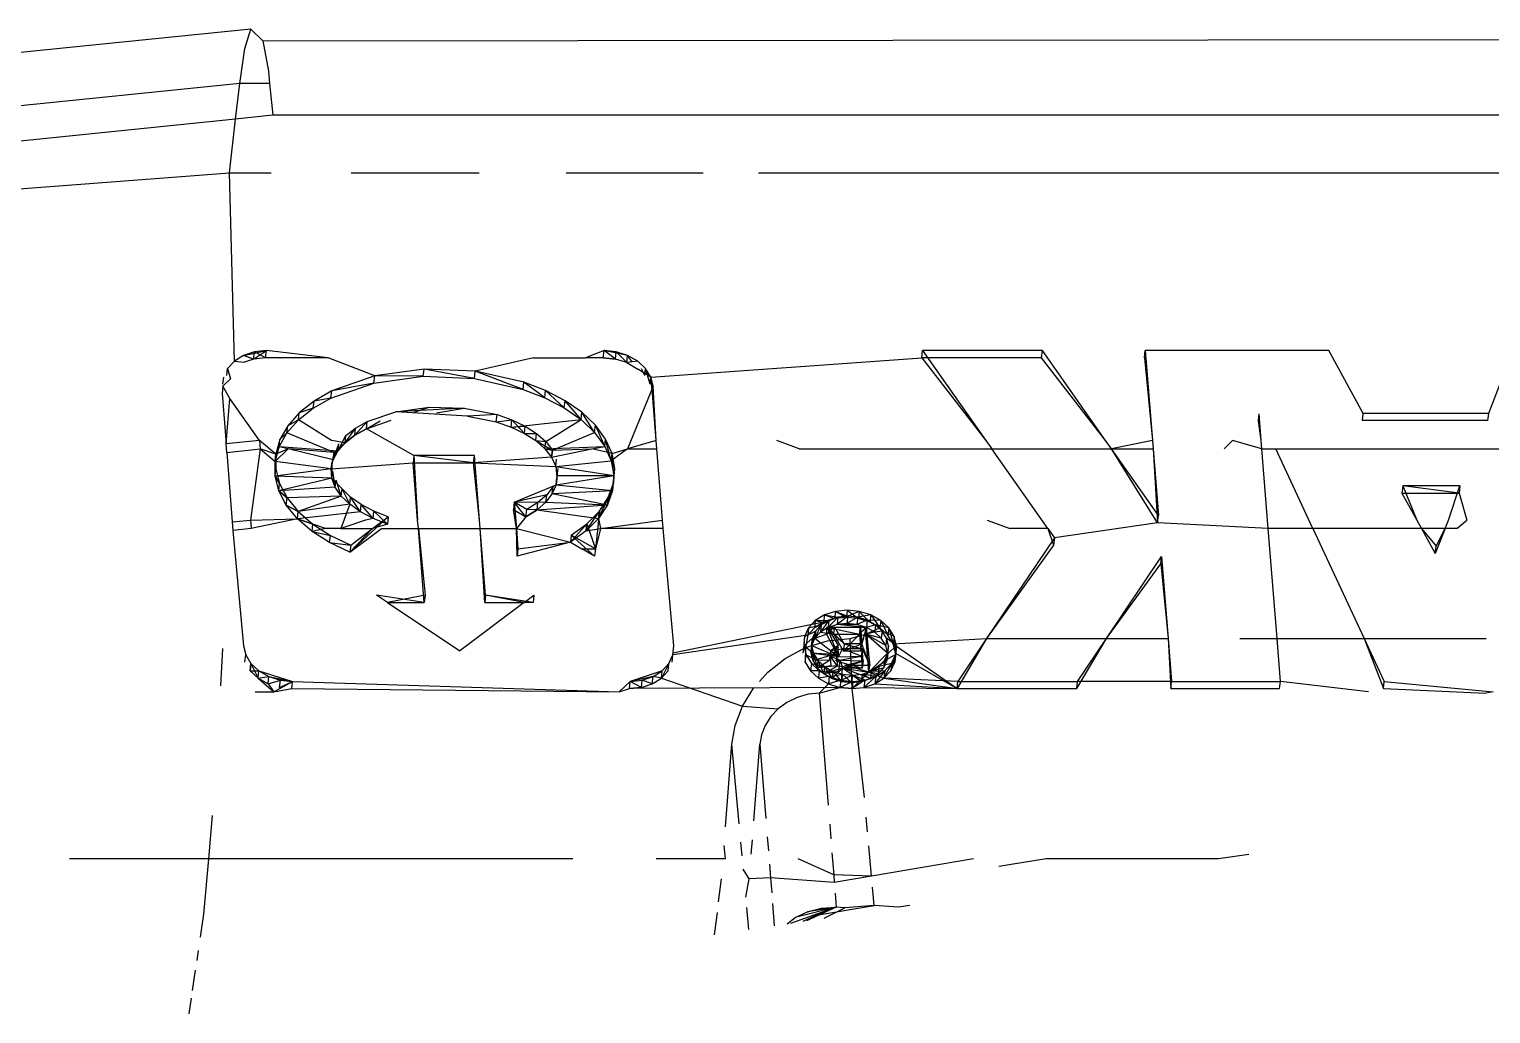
# Model space of a CAD drawing. Extents: x -4.2 to 4.2, y -5.7 to 5.7.
# Drawn here: x 2.16388 to 2.169, y -0.08227 to -0.07883 of the extents above; entities that cross this region are included whole.
import ezdxf

# ---------------------------------------------------------------- set-up
doc = ezdxf.new("R2010")
doc.units = 0
doc.layers.get('0').update_dxf_attribs({"linetype": 'CONTINUOUS'})

msp = doc.modelspace()

# ---------------------------------------------------------------- linework, layer by layer
for p, q in [((2.1646595, -0.0788278), (2.1632112, -0.0789732)), ((2.1646389, -0.0788955), (2.1646595, -0.0788278)), ((2.1646595, -0.0788278), (2.164702, -0.0788687)), ((2.164702, -0.0788687), (2.1973136, -0.0788278)), ((2.164702, -0.0788687), (2.1647212, -0.0789745)), ((2.1646208, -0.0790172), (2.1646389, -0.0788955)), ((2.1647212, -0.0789745), (2.1647255, -0.0790172)), ((2.1646208, -0.0790172), (2.1631279, -0.0791694)), ((2.1646066, -0.0791422), (2.1646208, -0.0790172)), ((2.1647255, -0.0790172), (2.1646208, -0.0790172)), ((2.1647255, -0.0790172), (2.164737, -0.0791289)), ((2.1646066, -0.0791422), (2.1634681, -0.0792583)), ((2.1645854, -0.0793298), (2.1646066, -0.0791422)), ((2.164737, -0.0791289), (2.1646066, -0.0791422)), ((2.1973923, -0.0791289), (2.164737, -0.0791289)), ((2.1634594, -0.0794154), (2.1645854, -0.0793298)), ((2.1645854, -0.0793298), (2.1647309, -0.0793298)), ((2.1646024, -0.0799889), (2.1645854, -0.0793298)), ((2.1650107, -0.0793298), (2.165459, -0.0793298)), ((2.1657634, -0.0793298), (2.166243, -0.0793298)), ((2.166437, -0.0793298), (2.1913633, -0.0793298)), ((2.1646024, -0.0799889), (2.1645786, -0.0800147)), ((2.1646344, -0.0799691), (2.1646024, -0.0799889)), ((2.1646024, -0.0799889), (2.1646372, -0.0799926)), ((2.1646344, -0.0799691), (2.1647141, -0.0799524)), ((2.1646725, -0.0799567), (2.1646344, -0.0799691)), ((2.1646696, -0.079982), (2.1646344, -0.0799691)), ((2.1646696, -0.079982), (2.1646372, -0.0799926)), ((2.1646696, -0.079982), (2.1647141, -0.0799524)), ((2.1646696, -0.079982), (2.1646725, -0.0799567)), ((2.1647113, -0.0799777), (2.1646696, -0.079982)), ((2.1647141, -0.0799524), (2.1646725, -0.0799567)), ((2.1647113, -0.0799777), (2.1646725, -0.0799567)), ((2.1647113, -0.0799777), (2.1647141, -0.0799524)), ((2.1649306, -0.0799777), (2.1647113, -0.0799777)), ((2.1649306, -0.0799777), (2.1647141, -0.0799524)), ((2.1650935, -0.0800406), (2.1649306, -0.0799777)), ((2.1656491, -0.0799777), (2.1654455, -0.0800245)), ((2.1656491, -0.0799777), (2.1658316, -0.0799777)), ((2.1658961, -0.0799524), (2.1658316, -0.0799777)), ((2.1658933, -0.0799777), (2.1658316, -0.0799777)), ((2.1658933, -0.0799777), (2.1658961, -0.0799524)), ((2.1658933, -0.0799777), (2.1659356, -0.079982)), ((2.1659356, -0.079982), (2.1658933, -0.0799777)), ((2.1659356, -0.079982), (2.1658961, -0.0799524)), ((2.1659785, -0.0799691), (2.1658961, -0.0799524)), ((2.1659384, -0.0799567), (2.1658961, -0.0799524)), ((2.1659356, -0.079982), (2.1658961, -0.0799524)), ((2.1659356, -0.079982), (2.1659384, -0.0799567)), ((2.1659757, -0.0799944), (2.1659356, -0.079982)), ((2.1659785, -0.0799691), (2.1659384, -0.0799567)), ((2.1659757, -0.0799944), (2.1659384, -0.0799567)), ((2.1659757, -0.0799944), (2.1659785, -0.0799691)), ((2.1660137, -0.0799889), (2.1659757, -0.0799944)), ((2.1659757, -0.0799944), (2.1660146, -0.0800177)), ((2.1660137, -0.0799889), (2.1659785, -0.0799691)), ((2.1659951, -0.0799923), (2.1659785, -0.0799691)), ((2.1660415, -0.0800147), (2.1660137, -0.0799889)), ((2.1660601, -0.0800448), (2.1670081, -0.0799777)), ((2.1670081, -0.0799777), (2.167011, -0.0799524)), ((2.1674273, -0.0799777), (2.1670081, -0.0799777)), ((2.1670081, -0.0799777), (2.1672322, -0.0802669)), ((2.1674301, -0.0799524), (2.167011, -0.0799524)), ((2.167011, -0.0799524), (2.1672322, -0.0802669)), ((2.1674273, -0.0799777), (2.1674301, -0.0799524)), ((2.1676513, -0.0802669), (2.1674273, -0.0799777)), ((2.1676513, -0.0802669), (2.1674301, -0.0799524)), ((2.1677873, -0.0799777), (2.1677902, -0.0799524)), ((2.1677873, -0.0799777), (2.1678151, -0.0802669)), ((2.168432, -0.0799524), (2.1677902, -0.0799524)), ((2.1677902, -0.0799524), (2.1678151, -0.0802669)), ((2.1685526, -0.0801719), (2.168432, -0.0799524)), ((2.1690765, -0.0799524), (2.1689909, -0.0801719)), ((2.164562, -0.0800701), (2.1645648, -0.0800448)), ((2.1645758, -0.08004), (2.1645786, -0.0800147)), ((2.1645786, -0.0800147), (2.1645883, -0.0800511)), ((2.1650935, -0.0800406), (2.1649433, -0.0800931)), ((2.1650906, -0.0800659), (2.1650935, -0.0800406)), ((2.1650906, -0.0800659), (2.1652633, -0.0800423)), ((2.1652661, -0.080017), (2.1650935, -0.0800406)), ((2.1652633, -0.0800423), (2.1650935, -0.0800406)), ((2.1652633, -0.0800423), (2.1652661, -0.080017)), ((2.1652633, -0.0800423), (2.1654427, -0.0800499)), ((2.1654455, -0.0800245), (2.1652661, -0.080017)), ((2.1654427, -0.0800499), (2.1652661, -0.080017)), ((2.1654427, -0.0800499), (2.1654455, -0.0800245)), ((2.1656153, -0.0800625), (2.1654455, -0.0800245)), ((2.1656124, -0.0800879), (2.1654455, -0.0800245)), ((2.1660601, -0.0800448), (2.1660146, -0.0800177)), ((2.1660386, -0.08004), (2.166027, -0.0800163)), ((2.1660386, -0.08004), (2.1660415, -0.0800147)), ((2.1660601, -0.0800448), (2.1660415, -0.0800147)), ((2.1660572, -0.0800701), (2.1660415, -0.0800147)), ((2.1660572, -0.0800701), (2.1660601, -0.0800448)), ((2.1660681, -0.080077), (2.1660601, -0.0800448)), ((2.1660653, -0.0801023), (2.1660601, -0.0800448)), ((2.1645619, -0.080077), (2.164559, -0.0801023)), ((2.1645883, -0.0800511), (2.1645619, -0.080077)), ((2.1645869, -0.0801199), (2.1645619, -0.080077)), ((2.1649433, -0.0800931), (2.164881, -0.0801288)), ((2.1649404, -0.0801184), (2.1650906, -0.0800659)), ((2.1649404, -0.0801184), (2.1649433, -0.0800931)), ((2.1650906, -0.0800659), (2.1649433, -0.0800931)), ((2.1654427, -0.0800499), (2.1656124, -0.0800879)), ((2.1656124, -0.0800879), (2.1656153, -0.0800625)), ((2.1656124, -0.0800879), (2.1656887, -0.0801173)), ((2.1656916, -0.080092), (2.1656153, -0.0800625)), ((2.1656887, -0.0801173), (2.1656153, -0.0800625)), ((2.1656887, -0.0801173), (2.1656916, -0.080092)), ((2.1657598, -0.0801275), (2.1656916, -0.080092)), ((2.1657569, -0.0801528), (2.1656916, -0.080092)), ((2.1660681, -0.080077), (2.1659778, -0.0802966)), ((2.1660653, -0.0801023), (2.1660681, -0.080077)), ((2.1660783, -0.0802669), (2.1660681, -0.080077)), ((2.164559, -0.0801023), (2.164573, -0.0802788)), ((2.164573, -0.0802788), (2.1645869, -0.0801199)), ((2.1646898, -0.0802669), (2.1645869, -0.0801199)), ((2.164881, -0.0801288), (2.1648293, -0.0801698)), ((2.1648781, -0.0801542), (2.1649404, -0.0801184)), ((2.1648781, -0.0801542), (2.164881, -0.0801288)), ((2.1649404, -0.0801184), (2.164881, -0.0801288)), ((2.1651674, -0.080166), (2.165284, -0.0801499)), ((2.165232, -0.0801679), (2.165284, -0.0801499)), ((2.165284, -0.0801499), (2.165406, -0.0801534)), ((2.1656887, -0.0801173), (2.1657569, -0.0801528)), ((2.1657569, -0.0801528), (2.1657598, -0.0801275)), ((2.1658184, -0.0801683), (2.1657598, -0.0801275)), ((2.1658155, -0.0801936), (2.1657598, -0.0801275)), ((2.1660783, -0.0802669), (2.1660653, -0.0801023)), ((2.1647864, -0.0802405), (2.1648264, -0.0801951)), ((2.1648293, -0.0801698), (2.1647893, -0.0802151)), ((2.1648264, -0.0801951), (2.1647893, -0.0802151)), ((2.1648264, -0.0801951), (2.1648781, -0.0801542)), ((2.1648264, -0.0801951), (2.1648293, -0.0801698)), ((2.164942, -0.0802669), (2.1648264, -0.0801951)), ((2.1648781, -0.0801542), (2.1648293, -0.0801698)), ((2.1650233, -0.0802487), (2.1650671, -0.0802004)), ((2.1650261, -0.0802234), (2.1650671, -0.0802004)), ((2.1650642, -0.0802257), (2.1651511, -0.080196)), ((2.1650642, -0.0802257), (2.1651121, -0.080198)), ((2.1650642, -0.0802257), (2.1650671, -0.0802004)), ((2.1650671, -0.0802004), (2.1651674, -0.080166)), ((2.165406, -0.0801534), (2.1651674, -0.080166)), ((2.1654186, -0.0801818), (2.1651674, -0.080166)), ((2.1653098, -0.0801702), (2.165406, -0.0801534)), ((2.165406, -0.0801534), (2.1655216, -0.0801764)), ((2.1655216, -0.0801764), (2.1654186, -0.0801818)), ((2.1654186, -0.0801818), (2.1655187, -0.0802017)), ((2.1655187, -0.0802017), (2.1655216, -0.0801764)), ((2.1655187, -0.0802017), (2.1655736, -0.0801945)), ((2.1655187, -0.0802017), (2.1655736, -0.0801945)), ((2.1655187, -0.0802017), (2.1655707, -0.0802199)), ((2.1655216, -0.0801764), (2.1655736, -0.0801945)), ((2.1655707, -0.0802199), (2.1658155, -0.0801936)), ((2.1655707, -0.0802199), (2.1655736, -0.0801945)), ((2.1655736, -0.0801945), (2.16562, -0.0802166)), ((2.1655736, -0.0801945), (2.1656171, -0.0802419)), ((2.1656917, -0.0802702), (2.1658155, -0.0801936)), ((2.1657569, -0.0801528), (2.1658155, -0.0801936)), ((2.1658155, -0.0801936), (2.1658184, -0.0801683)), ((2.1658155, -0.0801936), (2.1658631, -0.0802388)), ((2.165866, -0.0802135), (2.1658184, -0.0801683)), ((2.1658631, -0.0802388), (2.1658184, -0.0801683)), ((2.1681859, -0.0801984), (2.1681888, -0.0801731)), ((2.1681962, -0.0802669), (2.1681859, -0.0801984)), ((2.1681962, -0.0802669), (2.1681888, -0.0801731)), ((2.1685498, -0.0801972), (2.1685526, -0.0801719)), ((2.1689881, -0.0801972), (2.1685498, -0.0801972)), ((2.1689909, -0.0801719), (2.1685526, -0.0801719)), ((2.1689909, -0.0801719), (2.1689881, -0.0801972)), ((2.1647591, -0.080289), (2.1647864, -0.0802405)), ((2.1647893, -0.0802151), (2.1647619, -0.0802637)), ((2.1647864, -0.0802405), (2.1647619, -0.0802637)), ((2.1647864, -0.0802405), (2.1647893, -0.0802151)), ((2.1649512, -0.0803092), (2.1647864, -0.0802405)), ((2.1649646, -0.0803038), (2.1649927, -0.0802497)), ((2.1649898, -0.080275), (2.1650261, -0.0802234)), ((2.1650233, -0.0802487), (2.1649898, -0.080275)), ((2.1649898, -0.080275), (2.1650233, -0.0802487)), ((2.1649898, -0.080275), (2.1649927, -0.0802497)), ((2.1649898, -0.080275), (2.1649927, -0.0802497)), ((2.1649927, -0.0802497), (2.1650261, -0.0802234)), ((2.1650233, -0.0802487), (2.1650261, -0.0802234)), ((2.1650642, -0.0802257), (2.1650233, -0.0802487)), ((2.1650233, -0.0802487), (2.1650642, -0.0802257)), ((2.1652307, -0.0803197), (2.1650642, -0.0802257)), ((2.1655707, -0.0802199), (2.16562, -0.0802166)), ((2.1655707, -0.0802199), (2.1656171, -0.0802419)), ((2.1656171, -0.0802419), (2.16562, -0.0802166)), ((2.1656171, -0.0802419), (2.1656568, -0.0802673)), ((2.1656171, -0.0802419), (2.1656568, -0.0802673)), ((2.1656171, -0.0802419), (2.1656596, -0.080242)), ((2.16562, -0.0802166), (2.1656596, -0.080242)), ((2.1656568, -0.0802673), (2.1656596, -0.080242)), ((2.1656596, -0.080242), (2.1656917, -0.0802702)), ((2.1657153, -0.0803004), (2.1658631, -0.0802388)), ((2.1658631, -0.0802388), (2.165866, -0.0802135)), ((2.1658631, -0.0802388), (2.1658986, -0.0802873)), ((2.1659014, -0.080262), (2.165866, -0.0802135)), ((2.1658986, -0.0802873), (2.165866, -0.0802135)), ((2.1646898, -0.0802669), (2.164573, -0.0802788)), ((2.1645753, -0.0803085), (2.164573, -0.0802788)), ((2.1645753, -0.0803085), (2.1646921, -0.0802966)), ((2.1646921, -0.0802966), (2.1646583, -0.0805453)), ((2.1646898, -0.0802669), (2.1646921, -0.0802966)), ((2.1647478, -0.0803145), (2.1646898, -0.0802669)), ((2.1646921, -0.0802966), (2.164745, -0.0803398)), ((2.1647478, -0.0803145), (2.1646921, -0.0802966)), ((2.164745, -0.0803398), (2.1647591, -0.080289)), ((2.1647904, -0.0802966), (2.164745, -0.0803398)), ((2.1647619, -0.0802637), (2.1647478, -0.0803145)), ((2.1647591, -0.080289), (2.1647478, -0.0803145)), ((2.1647904, -0.0802966), (2.1647478, -0.0803145)), ((2.1647591, -0.080289), (2.1647619, -0.0802637)), ((2.1647904, -0.0802966), (2.1647591, -0.080289)), ((2.1649646, -0.0803038), (2.1647591, -0.080289)), ((2.1649483, -0.0803345), (2.1647904, -0.0802966)), ((2.1649512, -0.0803092), (2.1647904, -0.0802966)), ((2.1649898, -0.080275), (2.164942, -0.0802669)), ((2.1649483, -0.0803345), (2.1649675, -0.0802785)), ((2.1649483, -0.0803345), (2.1649646, -0.0803038)), ((2.1649512, -0.0803092), (2.1649898, -0.080275)), ((2.1649646, -0.0803038), (2.1649898, -0.080275)), ((2.1649646, -0.0803038), (2.1649675, -0.0802785)), ((2.1656568, -0.0802673), (2.1657153, -0.0803004)), ((2.1656568, -0.0802673), (2.1656917, -0.0802702)), ((2.1656568, -0.0802673), (2.1656888, -0.0802955)), ((2.1656568, -0.0802673), (2.1656917, -0.0802702)), ((2.1656888, -0.0802955), (2.1656917, -0.0802702)), ((2.1656888, -0.0802955), (2.1658986, -0.0802873)), ((2.1656888, -0.0802955), (2.1657125, -0.0803257)), ((2.1656888, -0.0802955), (2.1657153, -0.0803004)), ((2.1656917, -0.0802702), (2.1657153, -0.0803004)), ((2.1657125, -0.0803257), (2.1658538, -0.0802966)), ((2.1657153, -0.0803004), (2.1657125, -0.0803257)), ((2.1657125, -0.0803257), (2.1657153, -0.0803004)), ((2.1657153, -0.0803004), (2.1658538, -0.0802966)), ((2.1658538, -0.0802966), (2.1658986, -0.0802873)), ((2.165924, -0.0803127), (2.1658538, -0.0802966)), ((2.1658986, -0.0802873), (2.1659014, -0.080262)), ((2.1658986, -0.0802873), (2.1659212, -0.080338)), ((2.165924, -0.0803127), (2.1659014, -0.080262)), ((2.1659212, -0.080338), (2.1659014, -0.080262)), ((2.1659778, -0.0802966), (2.1659212, -0.080338)), ((2.165924, -0.0803127), (2.1659778, -0.0802966)), ((2.1660783, -0.0802669), (2.1659778, -0.0802966)), ((2.1659778, -0.0802966), (2.1660807, -0.0802966)), ((2.1660807, -0.0802966), (2.1660783, -0.0802669)), ((2.1661004, -0.0805453), (2.1660807, -0.0802966)), ((2.1665791, -0.0802966), (2.1665006, -0.0802669)), ((2.1665791, -0.0802966), (2.1672531, -0.0802966)), ((2.1672322, -0.0802669), (2.1672531, -0.0802966)), ((2.1672531, -0.0802966), (2.1676722, -0.0802966)), ((2.1674489, -0.080575), (2.1672531, -0.0802966)), ((2.1676722, -0.0802966), (2.1676513, -0.0802669)), ((2.1678151, -0.0802669), (2.1676722, -0.0802966)), ((2.1676722, -0.0802966), (2.1678175, -0.0802966)), ((2.1678359, -0.0805293), (2.1676722, -0.0802966)), ((2.167833, -0.0805546), (2.1676722, -0.0802966)), ((2.1678151, -0.0802669), (2.1678175, -0.0802966)), ((2.1678175, -0.0802966), (2.1678359, -0.0805293)), ((2.1678175, -0.0802966), (2.167833, -0.0805546)), ((2.1680665, -0.0802966), (2.1680959, -0.0802669)), ((2.1681986, -0.0802966), (2.1680959, -0.0802669)), ((2.1681986, -0.0802966), (2.1681962, -0.0802669)), ((2.1681986, -0.0802966), (2.1682465, -0.0802966)), ((2.1682207, -0.080575), (2.1681986, -0.0802966)), ((2.1682465, -0.0802966), (2.1692086, -0.0802966)), ((2.1683767, -0.080575), (2.1682465, -0.0802966)), ((2.1645753, -0.0803085), (2.1645946, -0.0805518)), ((2.1647445, -0.0803915), (2.164745, -0.0803398)), ((2.164745, -0.0803398), (2.1647478, -0.0803145)), ((2.1649413, -0.0803664), (2.164745, -0.0803398)), ((2.164745, -0.0803398), (2.1647474, -0.0803662)), ((2.1647478, -0.0803145), (2.1647474, -0.0803662)), ((2.1649413, -0.0803664), (2.1649512, -0.0803092)), ((2.1649413, -0.0803664), (2.1649483, -0.0803345)), ((2.1649413, -0.0803664), (2.1649483, -0.0803345)), ((2.1649413, -0.0803664), (2.1649442, -0.0803411)), ((2.1649413, -0.0803664), (2.1652279, -0.080345)), ((2.1649437, -0.0803987), (2.1649442, -0.0803411)), ((2.1649483, -0.0803345), (2.1649512, -0.0803092)), ((2.1649483, -0.0803345), (2.1649512, -0.0803092)), ((2.1652307, -0.0803197), (2.1652279, -0.080345)), ((2.1652279, -0.080345), (2.1654397, -0.080345)), ((2.1652437, -0.0805453), (2.1652279, -0.080345)), ((2.1654425, -0.0803197), (2.1652307, -0.0803197)), ((2.1652307, -0.0803197), (2.1652437, -0.0805453)), ((2.1654397, -0.080345), (2.1652307, -0.0803197)), ((2.1654397, -0.080345), (2.1652307, -0.0803197)), ((2.1654397, -0.080345), (2.1654425, -0.0803197)), ((2.1657125, -0.0803257), (2.1654397, -0.080345)), ((2.1654604, -0.0805453), (2.1654397, -0.080345)), ((2.1654397, -0.080345), (2.1657271, -0.0803573)), ((2.1654604, -0.0805453), (2.1654425, -0.0803197)), ((2.1657125, -0.0803257), (2.1657271, -0.0803573)), ((2.1657125, -0.0803257), (2.1657271, -0.0803573)), ((2.1657271, -0.0803573), (2.16573, -0.080332)), ((2.1657271, -0.0803573), (2.1659212, -0.080338)), ((2.1659212, -0.080338), (2.165924, -0.0803127)), ((2.1659212, -0.080338), (2.1659303, -0.0803897)), ((2.1659332, -0.0803644), (2.165924, -0.0803127)), ((2.1659303, -0.0803897), (2.165924, -0.0803127)), ((2.1647445, -0.0803915), (2.1647474, -0.0803662)), ((2.1649413, -0.0803664), (2.1647445, -0.0803915)), ((2.1647576, -0.0804431), (2.1647445, -0.0803915)), ((2.1649437, -0.0803987), (2.1647445, -0.0803915)), ((2.1647605, -0.0804177), (2.1647445, -0.0803915)), ((2.1647445, -0.0803915), (2.1647605, -0.0804177)), ((2.1647474, -0.0803662), (2.1647605, -0.0804177)), ((2.1649437, -0.0803987), (2.1647576, -0.0804431)), ((2.1649437, -0.0803987), (2.1649413, -0.0803664)), ((2.1649437, -0.0803987), (2.1649413, -0.0803664)), ((2.1649437, -0.0803987), (2.1649466, -0.0803734)), ((2.1649793, -0.080436), (2.1649437, -0.0803987)), ((2.1649555, -0.0804306), (2.1649437, -0.0803987)), ((2.1649555, -0.0804306), (2.1649466, -0.0803734)), ((2.1649555, -0.0804306), (2.1649584, -0.0804053)), ((2.1649764, -0.0804613), (2.1649584, -0.0804053)), ((2.1657271, -0.0803573), (2.1659303, -0.0803897)), ((2.1657271, -0.0803573), (2.1657313, -0.0803964)), ((2.1657271, -0.0803573), (2.1657325, -0.0803896)), ((2.1657325, -0.0803896), (2.1657284, -0.0804217)), ((2.1657284, -0.0804217), (2.1659303, -0.0803897)), ((2.1657313, -0.0803964), (2.1657284, -0.0804217)), ((2.1657284, -0.0804217), (2.1657313, -0.0803964)), ((2.1657325, -0.0803896), (2.1657354, -0.0803643)), ((2.1657325, -0.0803896), (2.1659303, -0.0803897)), ((2.1659258, -0.0804413), (2.1659332, -0.0803644)), ((2.1659303, -0.0803897), (2.1659258, -0.0804413)), ((2.1659287, -0.080416), (2.1659332, -0.0803644)), ((2.1659303, -0.0803897), (2.1659287, -0.080416)), ((2.1659303, -0.0803897), (2.1659332, -0.0803644)), ((2.1647576, -0.0804431), (2.1647605, -0.0804177)), ((2.1649555, -0.0804306), (2.1647576, -0.0804431)), ((2.164784, -0.0804932), (2.1647576, -0.0804431)), ((2.1647869, -0.0804679), (2.1647576, -0.0804431)), ((2.1647576, -0.0804431), (2.1647869, -0.0804679)), ((2.1647605, -0.0804177), (2.1647869, -0.0804679)), ((2.1649764, -0.0804613), (2.1649555, -0.0804306)), ((2.1649764, -0.0804613), (2.1649793, -0.080436)), ((2.1650088, -0.0804649), (2.1649793, -0.080436)), ((2.1650059, -0.0804902), (2.1649793, -0.080436)), ((2.1655819, -0.080483), (2.1657284, -0.0804217)), ((2.1656954, -0.080457), (2.1655819, -0.080483)), ((2.1656954, -0.080457), (2.1656644, -0.0804841)), ((2.165715, -0.0804528), (2.1656925, -0.0804823)), ((2.1656925, -0.0804823), (2.1656954, -0.080457)), ((2.1657178, -0.0804275), (2.1656954, -0.080457)), ((2.1657284, -0.0804217), (2.165715, -0.0804528)), ((2.165715, -0.0804528), (2.1657178, -0.0804275)), ((2.165715, -0.0804528), (2.1659258, -0.0804413)), ((2.165715, -0.0804528), (2.1659078, -0.0804915)), ((2.1657284, -0.0804217), (2.1659258, -0.0804413)), ((2.1659078, -0.0804915), (2.1659287, -0.080416)), ((2.1659258, -0.0804413), (2.1659078, -0.0804915)), ((2.1659107, -0.0804662), (2.1659287, -0.080416)), ((2.1659258, -0.0804413), (2.1659287, -0.080416)), ((2.1686914, -0.0804258), (2.1686885, -0.0804511)), ((2.1686885, -0.0804511), (2.1688882, -0.0804511)), ((2.1686885, -0.0804511), (2.1687406, -0.0805453)), ((2.1688911, -0.0804258), (2.1686914, -0.0804258)), ((2.1686914, -0.0804258), (2.1687406, -0.0805453)), ((2.1688882, -0.0804511), (2.1686914, -0.0804258)), ((2.1688511, -0.0805453), (2.1688911, -0.0804258)), ((2.1688911, -0.0804258), (2.1688882, -0.0804511)), ((2.1688882, -0.0804511), (2.1689156, -0.0805453)), ((2.164784, -0.0804932), (2.1647869, -0.0804679)), ((2.1648232, -0.0805408), (2.164784, -0.0804932)), ((2.164826, -0.0805155), (2.164784, -0.0804932)), ((2.164784, -0.0804932), (2.164826, -0.0805155)), ((2.1649764, -0.0804613), (2.1647869, -0.0804679)), ((2.1647869, -0.0804679), (2.164826, -0.0805155)), ((2.1649764, -0.0804613), (2.164826, -0.0805155)), ((2.1650059, -0.0804902), (2.164826, -0.0805155)), ((2.1650059, -0.0804902), (2.1649749, -0.080575)), ((2.1650059, -0.0804902), (2.1649764, -0.0804613)), ((2.1650059, -0.0804902), (2.1650088, -0.0804649)), ((2.1650433, -0.0805166), (2.1650059, -0.0804902)), ((2.1650462, -0.0804913), (2.1650088, -0.0804649)), ((2.1650433, -0.0805166), (2.1650088, -0.0804649)), ((2.1650433, -0.0805166), (2.1650462, -0.0804913)), ((2.1650906, -0.0805144), (2.1650462, -0.0804913)), ((2.1650877, -0.0805397), (2.1650462, -0.0804913)), ((2.1655819, -0.080483), (2.165579, -0.0805083)), ((2.1655892, -0.080575), (2.165579, -0.0805083)), ((2.165579, -0.0805083), (2.1656228, -0.0805335)), ((2.1655819, -0.080483), (2.1655892, -0.080575)), ((2.1656228, -0.0805335), (2.1655819, -0.080483)), ((2.1656257, -0.0805082), (2.1655819, -0.080483)), ((2.1656644, -0.0804841), (2.1655819, -0.080483)), ((2.1656228, -0.0805335), (2.1656257, -0.0805082)), ((2.1656644, -0.0804841), (2.1656257, -0.0805082)), ((2.1656615, -0.0805094), (2.1656257, -0.0805082)), ((2.1656925, -0.0804823), (2.1656615, -0.0805094)), ((2.1656615, -0.0805094), (2.1656644, -0.0804841)), ((2.1656615, -0.0805094), (2.1659078, -0.0804915)), ((2.1656925, -0.0804823), (2.1656644, -0.0804841)), ((2.1656925, -0.0804823), (2.1659078, -0.0804915)), ((2.1659107, -0.0804662), (2.1658767, -0.0805393)), ((2.1658767, -0.0805393), (2.1659107, -0.0804662)), ((2.1659078, -0.0804915), (2.1658767, -0.0805393)), ((2.1658795, -0.0805139), (2.1659107, -0.0804662)), ((2.1659078, -0.0804915), (2.1659107, -0.0804662)), ((2.1645946, -0.0805518), (2.1646583, -0.0805453)), ((2.1645946, -0.0805518), (2.1645969, -0.0805815)), ((2.1646583, -0.0805453), (2.1648232, -0.0805408)), ((2.1646583, -0.0805453), (2.1646606, -0.080575)), ((2.1648232, -0.0805408), (2.1646606, -0.080575)), ((2.1648232, -0.0805408), (2.164826, -0.0805155)), ((2.1650433, -0.0805166), (2.1648232, -0.0805408)), ((2.1648741, -0.0805849), (2.1648232, -0.0805408)), ((2.164877, -0.0805595), (2.1648232, -0.0805408)), ((2.1648232, -0.0805408), (2.164877, -0.0805595)), ((2.164826, -0.0805155), (2.164877, -0.0805595)), ((2.1648741, -0.0805849), (2.164877, -0.0805595)), ((2.164877, -0.0805595), (2.1649385, -0.0805989)), ((2.1649206, -0.080575), (2.164877, -0.0805595)), ((2.1650611, -0.0805453), (2.1649749, -0.080575)), ((2.1650064, -0.080658), (2.1651409, -0.0805338)), ((2.1650877, -0.0805397), (2.1650433, -0.0805166)), ((2.1650877, -0.0805397), (2.1650611, -0.0805453)), ((2.1650861, -0.080575), (2.1651409, -0.0805338)), ((2.1651381, -0.0805591), (2.1650861, -0.080575)), ((2.1650877, -0.0805397), (2.1650906, -0.0805144)), ((2.1651381, -0.0805591), (2.1650877, -0.0805397)), ((2.1651409, -0.0805338), (2.1650906, -0.0805144)), ((2.1651381, -0.0805591), (2.1650906, -0.0805144)), ((2.1651409, -0.0805338), (2.1651381, -0.0805591)), ((2.1652461, -0.080575), (2.1652437, -0.0805453)), ((2.1654627, -0.080575), (2.1654604, -0.0805453)), ((2.1656228, -0.0805335), (2.1655892, -0.080575)), ((2.1656228, -0.0805335), (2.1656615, -0.0805094)), ((2.1656615, -0.0805094), (2.1656228, -0.0805335)), ((2.1656615, -0.0805094), (2.1658767, -0.0805393)), ((2.1657782, -0.0806229), (2.165836, -0.0805581)), ((2.1657811, -0.0805976), (2.165836, -0.0805581)), ((2.1658331, -0.0805834), (2.1658795, -0.0805139)), ((2.1658767, -0.0805393), (2.1658331, -0.0805834)), ((2.1658331, -0.0805834), (2.165836, -0.0805581)), ((2.165836, -0.0805581), (2.1658795, -0.0805139)), ((2.165836, -0.0805581), (2.1658657, -0.0806463)), ((2.1658795, -0.0805139), (2.1658657, -0.0806463)), ((2.1658767, -0.0805393), (2.1658795, -0.0805139)), ((2.1658767, -0.0805393), (2.1658835, -0.080575)), ((2.1658835, -0.080575), (2.1661004, -0.0805453)), ((2.1661027, -0.080575), (2.1661004, -0.0805453)), ((2.1672372, -0.0805453), (2.1673157, -0.080575)), ((2.167833, -0.0805546), (2.1674719, -0.0806077)), ((2.167833, -0.0805546), (2.1678359, -0.0805293)), ((2.1682207, -0.080575), (2.167833, -0.0805546)), ((2.1687406, -0.0805453), (2.168757, -0.080575)), ((2.1688394, -0.080575), (2.1688511, -0.0805453)), ((2.1688807, -0.080575), (2.1689156, -0.0805453)), ((2.1646606, -0.080575), (2.1645969, -0.0805815)), ((2.1645969, -0.0805815), (2.1646338, -0.0809852)), ((2.1649206, -0.080575), (2.1648741, -0.0805849)), ((2.1649356, -0.0806242), (2.1648741, -0.0805849)), ((2.1648741, -0.0805849), (2.1649385, -0.0805989)), ((2.1649749, -0.080575), (2.1649206, -0.080575)), ((2.1649356, -0.0806242), (2.1649385, -0.0805989)), ((2.1649385, -0.0805989), (2.1650093, -0.0806327)), ((2.1649749, -0.080575), (2.1650861, -0.080575)), ((2.1650861, -0.080575), (2.1650064, -0.080658)), ((2.1650064, -0.080658), (2.1651169, -0.080575)), ((2.1650093, -0.0806327), (2.1650861, -0.080575)), ((2.1651169, -0.080575), (2.1652461, -0.080575)), ((2.1652665, -0.0808332), (2.1652461, -0.080575)), ((2.1652461, -0.080575), (2.1652694, -0.0808079)), ((2.1652461, -0.080575), (2.1654627, -0.080575)), ((2.1654783, -0.0808332), (2.1654627, -0.080575)), ((2.1654812, -0.0808079), (2.1654627, -0.080575)), ((2.1654627, -0.080575), (2.1655892, -0.080575)), ((2.1655919, -0.0806716), (2.1655892, -0.080575)), ((2.1655892, -0.080575), (2.1655948, -0.0806463)), ((2.1655892, -0.080575), (2.1657782, -0.0806229)), ((2.1658331, -0.0805834), (2.1657782, -0.0806229)), ((2.1657811, -0.0805976), (2.1657782, -0.0806229)), ((2.1658628, -0.0806716), (2.1657811, -0.0805976)), ((2.1658657, -0.0806463), (2.1657811, -0.0805976)), ((2.1658331, -0.0805834), (2.1658835, -0.080575)), ((2.1658835, -0.080575), (2.1658657, -0.0806463)), ((2.1661027, -0.080575), (2.1658835, -0.080575)), ((2.1661401, -0.0809852), (2.1661027, -0.080575)), ((2.1674719, -0.0806077), (2.1672349, -0.0809602)), ((2.1674489, -0.080575), (2.1673157, -0.080575)), ((2.1674489, -0.080575), (2.1674719, -0.0806077)), ((2.1674489, -0.080575), (2.167469, -0.080633)), ((2.1674719, -0.0806077), (2.167469, -0.080633)), ((2.1682512, -0.0809602), (2.1682207, -0.080575)), ((2.1683767, -0.080575), (2.1682207, -0.080575)), ((2.1683767, -0.080575), (2.1685567, -0.0809602)), ((2.168757, -0.080575), (2.1683767, -0.080575)), ((2.168757, -0.080575), (2.1688051, -0.0806621)), ((2.168757, -0.080575), (2.168808, -0.0806367)), ((2.1688394, -0.080575), (2.168757, -0.080575)), ((2.1688394, -0.080575), (2.1688051, -0.0806621)), ((2.168808, -0.0806367), (2.1688394, -0.080575)), ((2.1688807, -0.080575), (2.1688394, -0.080575)), ((2.1650064, -0.080658), (2.1649356, -0.0806242)), ((2.1649356, -0.0806242), (2.1650093, -0.0806327)), ((2.1650093, -0.0806327), (2.1650064, -0.080658)), ((2.1657782, -0.0806229), (2.1655919, -0.0806716)), ((2.1655948, -0.0806463), (2.1655919, -0.0806716)), ((2.1655948, -0.0806463), (2.1657782, -0.0806229)), ((2.1657782, -0.0806229), (2.1658188, -0.0806463)), ((2.1658628, -0.0806716), (2.1658188, -0.0806463)), ((2.1658188, -0.0806463), (2.1658657, -0.0806463)), ((2.1658657, -0.0806463), (2.1658628, -0.0806716)), ((2.167469, -0.080633), (2.1672349, -0.0809602)), ((2.1688051, -0.0806621), (2.168808, -0.0806367)), ((2.1676541, -0.0809602), (2.1678473, -0.0806727)), ((2.1676541, -0.0809602), (2.1678444, -0.080698)), ((2.1678444, -0.080698), (2.1678473, -0.0806727)), ((2.1678444, -0.080698), (2.1678701, -0.0809602)), ((2.1678473, -0.0806727), (2.1678701, -0.0809602)), ((2.1651376, -0.0808332), (2.1651, -0.0808079)), ((2.1652665, -0.0808332), (2.1651, -0.0808079)), ((2.1652694, -0.0808079), (2.1651376, -0.0808332)), ((2.1652694, -0.0808079), (2.1652665, -0.0808332)), ((2.1654812, -0.0808079), (2.1654783, -0.0808332)), ((2.1656169, -0.0808332), (2.1654812, -0.0808079)), ((2.1656478, -0.0808332), (2.1654812, -0.0808079)), ((2.1656169, -0.0808332), (2.1656506, -0.0808079)), ((2.1656506, -0.0808079), (2.1656478, -0.0808332)), ((2.1651376, -0.0808332), (2.1652665, -0.0808332)), ((2.1651376, -0.0808332), (2.1653908, -0.0810032)), ((2.1656169, -0.0808332), (2.1653908, -0.0810032)), ((2.1654783, -0.0808332), (2.1656169, -0.0808332)), ((2.1656478, -0.0808332), (2.1656169, -0.0808332)), ((2.1667055, -0.0808649), (2.1666673, -0.0808773)), ((2.1667055, -0.0808649), (2.1667026, -0.0808902)), ((2.1667471, -0.0808606), (2.1667055, -0.0808649)), ((2.1667055, -0.0808649), (2.1667488, -0.0808819)), ((2.1667055, -0.0808649), (2.1667442, -0.0808859)), ((2.1667471, -0.0808606), (2.1667442, -0.0808859)), ((2.1667894, -0.0808649), (2.1667471, -0.0808606)), ((2.1667471, -0.0808606), (2.1667865, -0.0808902)), ((2.1667894, -0.0808649), (2.1667488, -0.0808819)), ((2.1667894, -0.0808649), (2.1667865, -0.0808902)), ((2.1668295, -0.0808773), (2.1667894, -0.0808649)), ((2.1667894, -0.0808649), (2.1668266, -0.0809026)), ((2.1666645, -0.0809026), (2.1661372, -0.0810105)), ((2.1666353, -0.0808971), (2.1666116, -0.0809229)), ((2.1666116, -0.0809229), (2.1666561, -0.0809121)), ((2.1667026, -0.0808902), (2.1666325, -0.0809224)), ((2.1666353, -0.0808971), (2.1666325, -0.0809224)), ((2.1666645, -0.0809026), (2.1666325, -0.0809224)), ((2.1666561, -0.0809121), (2.1666336, -0.0809588)), ((2.1666673, -0.0808773), (2.1666353, -0.0808971)), ((2.1666353, -0.0808971), (2.1666826, -0.0808957)), ((2.1666353, -0.0808971), (2.1666645, -0.0809026)), ((2.1666561, -0.0809121), (2.1666364, -0.0809335)), ((2.1666826, -0.0808957), (2.1666532, -0.0809374)), ((2.1666561, -0.0809121), (2.1666532, -0.0809374)), ((2.1666826, -0.0808957), (2.1666561, -0.0809121)), ((2.1666673, -0.0808773), (2.1666645, -0.0809026)), ((2.1667026, -0.0808902), (2.1666645, -0.0809026)), ((2.1666673, -0.0808773), (2.1667142, -0.0808854)), ((2.1666673, -0.0808773), (2.1667026, -0.0808902)), ((2.1667142, -0.0808854), (2.1666798, -0.080921)), ((2.1666826, -0.0808957), (2.1666798, -0.080921)), ((2.1667114, -0.0809107), (2.1666798, -0.080921)), ((2.1667142, -0.0808854), (2.1666826, -0.0808957)), ((2.1667442, -0.0808859), (2.1667026, -0.0808902)), ((2.1667488, -0.0808819), (2.1667114, -0.0809107)), ((2.1667142, -0.0808854), (2.1667114, -0.0809107)), ((2.1667459, -0.0809072), (2.1667114, -0.0809107)), ((2.1668142, -0.080921), (2.1667114, -0.0809107)), ((2.166781, -0.0809107), (2.1667114, -0.0809107)), ((2.1667488, -0.0808819), (2.1667142, -0.0808854)), ((2.1667865, -0.0808902), (2.1667442, -0.0808859)), ((2.1667488, -0.0808819), (2.1667459, -0.0809072)), ((2.1667838, -0.0808854), (2.1667459, -0.0809072)), ((2.166781, -0.0809107), (2.1667459, -0.0809072)), ((2.1667838, -0.0808854), (2.1667488, -0.0808819)), ((2.1667838, -0.0808854), (2.166781, -0.0809107)), ((2.1668171, -0.0808957), (2.166781, -0.0809107)), ((2.1668142, -0.080921), (2.166781, -0.0809107)), ((2.1668295, -0.0808773), (2.1667838, -0.0808854)), ((2.1668171, -0.0808957), (2.1667838, -0.0808854)), ((2.1668266, -0.0809026), (2.1667865, -0.0808902)), ((2.1668171, -0.0808957), (2.1668142, -0.080921)), ((2.1668462, -0.0809121), (2.1668142, -0.080921)), ((2.1668462, -0.0809121), (2.1668171, -0.0808957)), ((2.1668646, -0.0808971), (2.1668171, -0.0808957)), ((2.1668295, -0.0808773), (2.1668266, -0.0809026)), ((2.1668617, -0.0809224), (2.1668266, -0.0809026)), ((2.1668646, -0.0808971), (2.1668295, -0.0808773)), ((2.1668295, -0.0808773), (2.1668617, -0.0809224)), ((2.1668462, -0.0809121), (2.1668434, -0.0809374)), ((2.1668693, -0.0809335), (2.1668462, -0.0809121)), ((2.1668924, -0.0809229), (2.1668462, -0.0809121)), ((2.1668646, -0.0808971), (2.1668617, -0.0809224)), ((2.1668924, -0.0809229), (2.1668646, -0.0808971)), ((2.1668646, -0.0808971), (2.1668896, -0.0809482)), ((2.1666087, -0.0809482), (2.1661371, -0.0810174)), ((2.1665978, -0.0809529), (2.1665948, -0.0809852)), ((2.166625, -0.0809584), (2.1665948, -0.0809852)), ((2.1665978, -0.0809529), (2.1665949, -0.0809782)), ((2.1666116, -0.0809229), (2.1665978, -0.0809529)), ((2.1665978, -0.0809529), (2.1666364, -0.0809335)), ((2.1666087, -0.0809482), (2.1666009, -0.0809917)), ((2.1666009, -0.0809917), (2.1666785, -0.0809681)), ((2.1666325, -0.0809224), (2.1666087, -0.0809482)), ((2.1666116, -0.0809229), (2.1666087, -0.0809482)), ((2.166625, -0.0809584), (2.1666196, -0.0810105)), ((2.1666364, -0.0809335), (2.1666221, -0.0809837)), ((2.1666221, -0.0809837), (2.166625, -0.0809584)), ((2.1666336, -0.0809588), (2.1666221, -0.0809837)), ((2.166625, -0.0809584), (2.1666225, -0.0809852)), ((2.1666364, -0.0809335), (2.166625, -0.0809584)), ((2.1666364, -0.0809335), (2.1666336, -0.0809588)), ((2.1666532, -0.0809374), (2.1666336, -0.0809588)), ((2.1666336, -0.0809588), (2.1666744, -0.0809442)), ((2.1666336, -0.0809588), (2.1667169, -0.0810239)), ((2.1666798, -0.080921), (2.1666532, -0.0809374)), ((2.1666532, -0.0809374), (2.1666997, -0.0809442)), ((2.1666744, -0.0809442), (2.1667026, -0.0809189)), ((2.1666744, -0.0809442), (2.1666772, -0.0809189)), ((2.1666744, -0.0809442), (2.1667169, -0.0810239)), ((2.1666772, -0.0809189), (2.1667363, -0.0809787)), ((2.1666772, -0.0809189), (2.166715, -0.0809844)), ((2.1667169, -0.0810239), (2.1666772, -0.0809189)), ((2.1666785, -0.0809681), (2.166757, -0.0809602)), ((2.1668142, -0.080921), (2.1666798, -0.080921)), ((2.1666798, -0.080921), (2.1667904, -0.0809442)), ((2.1666798, -0.080921), (2.1666997, -0.0809442)), ((2.1666997, -0.0809442), (2.1667026, -0.0809189)), ((2.1667335, -0.081004), (2.1666997, -0.0809442)), ((2.1666997, -0.0809442), (2.1667363, -0.0809787)), ((2.1666997, -0.0809442), (2.1667904, -0.0809442)), ((2.1667363, -0.0809787), (2.1667026, -0.0809189)), ((2.1667904, -0.0809442), (2.1667335, -0.081004)), ((2.166757, -0.0809602), (2.1668121, -0.0809442)), ((2.166764, -0.081135), (2.166757, -0.0809602)), ((2.1667904, -0.0809442), (2.166815, -0.0809189)), ((2.1667904, -0.0809442), (2.1667932, -0.0809189)), ((2.1668142, -0.080921), (2.1667904, -0.0809442)), ((2.1667904, -0.0809442), (2.1667951, -0.081004)), ((2.1667932, -0.0809189), (2.166798, -0.0809787)), ((2.1667951, -0.081004), (2.1667932, -0.0809189)), ((2.166815, -0.0809189), (2.166798, -0.0809787)), ((2.1668121, -0.0809442), (2.166815, -0.0809189)), ((2.1668121, -0.0809442), (2.1668617, -0.0809224)), ((2.1668434, -0.0809374), (2.1668121, -0.0809442)), ((2.1668227, -0.0810779), (2.1668121, -0.0809442)), ((2.1668885, -0.0810105), (2.1668121, -0.0809442)), ((2.1668121, -0.0809442), (2.1668256, -0.0810526)), ((2.1668818, -0.0809837), (2.1668121, -0.0809442)), ((2.1668664, -0.0809588), (2.1668121, -0.0809442)), ((2.1668434, -0.0809374), (2.1668142, -0.080921)), ((2.1668256, -0.0810526), (2.166815, -0.0809189)), ((2.1668693, -0.0809335), (2.1668434, -0.0809374)), ((2.1668664, -0.0809588), (2.1668434, -0.0809374)), ((2.1668896, -0.0809482), (2.1668617, -0.0809224)), ((2.1668693, -0.0809335), (2.1668664, -0.0809588)), ((2.1668818, -0.0809837), (2.1668664, -0.0809588)), ((2.1668847, -0.0809584), (2.1668693, -0.0809335)), ((2.166911, -0.0809529), (2.1668693, -0.0809335)), ((2.1668847, -0.0809584), (2.1668818, -0.0809837)), ((2.1668914, -0.0809852), (2.1668847, -0.0809584)), ((2.1669191, -0.0809852), (2.1668847, -0.0809584)), ((2.1668924, -0.0809229), (2.1668896, -0.0809482)), ((2.1669081, -0.0809782), (2.1668896, -0.0809482)), ((2.166911, -0.0809529), (2.1668924, -0.0809229)), ((2.1668924, -0.0809229), (2.1669081, -0.0809782)), ((2.166911, -0.0809529), (2.1669081, -0.0809782)), ((2.1669081, -0.0809782), (2.1672349, -0.0809602)), ((2.1669191, -0.0809852), (2.166911, -0.0809529)), ((2.166911, -0.0809529), (2.1669162, -0.0810105)), ((2.1672349, -0.0809602), (2.1671315, -0.081135)), ((2.1672349, -0.0809602), (2.1671344, -0.0811097)), ((2.1672349, -0.0809602), (2.1676541, -0.0809602)), ((2.1675507, -0.081135), (2.1676541, -0.0809602)), ((2.1675535, -0.0811097), (2.1676541, -0.0809602)), ((2.1676541, -0.0809602), (2.1678701, -0.0809602)), ((2.1678701, -0.0809602), (2.1678819, -0.0811097)), ((2.1678701, -0.0809602), (2.1678791, -0.081135)), ((2.1681208, -0.0809602), (2.1682512, -0.0809602)), ((2.1682631, -0.0811097), (2.1682512, -0.0809602)), ((2.1682512, -0.0809602), (2.1685567, -0.0809602)), ((2.1685567, -0.0809602), (2.1689837, -0.0809602)), ((2.1685567, -0.0809602), (2.1686266, -0.0811097)), ((2.1685567, -0.0809602), (2.1686237, -0.081135)), ((2.1645552, -0.0811257), (2.1645617, -0.0809943)), ((2.1646338, -0.0809852), (2.1646418, -0.0810174)), ((2.164639, -0.0810427), (2.1646418, -0.0810174)), ((2.1646418, -0.0810174), (2.1646604, -0.0810475)), ((2.1661233, -0.0810475), (2.1661371, -0.0810174)), ((2.1661342, -0.0810427), (2.1661371, -0.0810174)), ((2.1661371, -0.0810174), (2.1661401, -0.0809852)), ((2.1665299, -0.0810294), (2.1666009, -0.0809917)), ((2.1665948, -0.0809852), (2.166592, -0.0810105)), ((2.1666292, -0.0810119), (2.1665948, -0.0809852)), ((2.1665948, -0.0809852), (2.1666029, -0.0810174)), ((2.1666009, -0.0809917), (2.1666, -0.0810427)), ((2.1666, -0.0810427), (2.1666029, -0.0810174)), ((2.1666029, -0.0810174), (2.1666446, -0.0810368)), ((2.1666029, -0.0810174), (2.1666215, -0.0810475)), ((2.1666221, -0.0809837), (2.1666196, -0.0810105)), ((2.1666225, -0.0809852), (2.1666196, -0.0810105)), ((2.1666981, -0.0810154), (2.1666196, -0.0810105)), ((2.1666196, -0.0810105), (2.1666263, -0.0810372)), ((2.1667169, -0.0810239), (2.1666196, -0.0810105)), ((2.1666221, -0.0809837), (2.1667169, -0.0810239)), ((2.1666225, -0.0809852), (2.1666263, -0.0810372)), ((2.1666225, -0.0809852), (2.1666292, -0.0810119)), ((2.1666292, -0.0810119), (2.1666263, -0.0810372)), ((2.1666263, -0.0810372), (2.1666981, -0.0810154)), ((2.1666292, -0.0810119), (2.1666417, -0.0810621)), ((2.1666292, -0.0810119), (2.1666446, -0.0810368)), ((2.1666852, -0.0810353), (2.166691, -0.0810014)), ((2.166689, -0.0810213), (2.166713, -0.0810043)), ((2.166715, -0.0809844), (2.166691, -0.0810014)), ((2.166691, -0.0810014), (2.1667304, -0.0809957)), ((2.1666981, -0.0810154), (2.166715, -0.0809844)), ((2.166713, -0.0810043), (2.1667072, -0.0810381)), ((2.1667169, -0.0810239), (2.166715, -0.0809844)), ((2.1667169, -0.0810239), (2.1667304, -0.0809957)), ((2.1667964, -0.081021), (2.1667304, -0.0809957)), ((2.1667993, -0.0809957), (2.1667304, -0.0809957)), ((2.1667363, -0.0809787), (2.1667335, -0.081004)), ((2.1667335, -0.081004), (2.166798, -0.0809787)), ((2.1667951, -0.081004), (2.1667335, -0.081004)), ((2.1667363, -0.0809787), (2.1667993, -0.0809957)), ((2.166798, -0.0809787), (2.1667363, -0.0809787)), ((2.1667951, -0.081004), (2.166798, -0.0809787)), ((2.1667993, -0.0809957), (2.1667964, -0.081021)), ((2.1668256, -0.0810526), (2.166798, -0.0809787)), ((2.1667998, -0.0810637), (2.1667993, -0.0809957)), ((2.1668027, -0.0810384), (2.1667993, -0.0809957)), ((2.1667993, -0.0809957), (2.1668256, -0.0810526)), ((2.1668885, -0.0810105), (2.1668227, -0.0810779)), ((2.1668775, -0.0810368), (2.1668889, -0.0810119)), ((2.1669161, -0.0810174), (2.1668775, -0.0810368)), ((2.1668885, -0.0810105), (2.1668818, -0.0809837)), ((2.1668861, -0.0810372), (2.1668885, -0.0810105)), ((2.1668889, -0.0810119), (2.1668861, -0.0810372)), ((2.1668914, -0.0809852), (2.1668885, -0.0810105)), ((2.1668889, -0.0810119), (2.1668914, -0.0809852)), ((2.1669191, -0.0809852), (2.1668889, -0.0810119)), ((2.1669161, -0.0810174), (2.1668994, -0.0810728)), ((2.1669023, -0.0810475), (2.1669161, -0.0810174)), ((2.1669081, -0.0809782), (2.1671315, -0.081135)), ((2.1669162, -0.0810105), (2.1669081, -0.0809782)), ((2.1669191, -0.0809852), (2.1669132, -0.0810427)), ((2.1669132, -0.0810427), (2.1669162, -0.0810105)), ((2.1669161, -0.0810174), (2.1669132, -0.0810427)), ((2.1669161, -0.0810174), (2.1669191, -0.0809852)), ((2.1669191, -0.0809852), (2.1669162, -0.0810105)), ((2.1669162, -0.0810105), (2.1671315, -0.081135)), ((2.1646604, -0.0810475), (2.1646576, -0.0810728)), ((2.1646576, -0.0810728), (2.1646604, -0.0810475)), ((2.1646604, -0.0810475), (2.1646854, -0.0810986)), ((2.1646604, -0.0810475), (2.1646882, -0.0810733)), ((2.1661233, -0.0810475), (2.1660967, -0.0810986)), ((2.1660996, -0.0810733), (2.1661233, -0.0810475)), ((2.1661204, -0.0810728), (2.1661233, -0.0810475)), ((2.1661204, -0.0810728), (2.1661233, -0.0810475)), ((2.1664695, -0.0810769), (2.1665299, -0.0810294)), ((2.1666, -0.0810427), (2.1666186, -0.0810728)), ((2.1666215, -0.0810475), (2.1666186, -0.0810728)), ((2.1666215, -0.0810475), (2.1666677, -0.0810582)), ((2.1666215, -0.0810475), (2.1666493, -0.0810733)), ((2.1666852, -0.0810353), (2.1666263, -0.0810372)), ((2.1666263, -0.0810372), (2.1666417, -0.0810621)), ((2.1666417, -0.0810621), (2.1666852, -0.0810353)), ((2.1666446, -0.0810368), (2.1666417, -0.0810621)), ((2.1667122, -0.0810552), (2.1666417, -0.0810621)), ((2.1666904, -0.0810552), (2.1666417, -0.0810621)), ((2.1666417, -0.0810621), (2.1666648, -0.0810835)), ((2.1666446, -0.0810368), (2.1666648, -0.0810835)), ((2.1666446, -0.0810368), (2.1666677, -0.0810582)), ((2.1666648, -0.0810835), (2.1667122, -0.0810552)), ((2.1666677, -0.0810582), (2.1666648, -0.0810835)), ((2.166731, -0.0810637), (2.1666648, -0.0810835)), ((2.1666677, -0.0810582), (2.1666939, -0.0810999)), ((2.1666677, -0.0810582), (2.1666968, -0.0810746)), ((2.166689, -0.0810213), (2.1667227, -0.0810356)), ((2.1666904, -0.0810552), (2.166689, -0.0810213)), ((2.1667122, -0.0810552), (2.166689, -0.0810213)), ((2.1666939, -0.0810999), (2.166731, -0.0810637)), ((2.1667072, -0.0810381), (2.1667964, -0.081021)), ((2.1667072, -0.0810381), (2.1667998, -0.0810637)), ((2.1667107, -0.0810213), (2.1667122, -0.0810552)), ((2.1667122, -0.0810552), (2.1667998, -0.0810637)), ((2.1667169, -0.0810239), (2.1667964, -0.081021)), ((2.1667174, -0.0810751), (2.1667227, -0.0810356)), ((2.1667227, -0.0810356), (2.166731, -0.0810637)), ((2.1667227, -0.0810356), (2.1668027, -0.0810384)), ((2.1667272, -0.0811103), (2.166731, -0.0810637)), ((2.166731, -0.0810637), (2.1668027, -0.0810384)), ((2.1667998, -0.0810637), (2.166731, -0.0810637)), ((2.166731, -0.0810637), (2.1668227, -0.0810779)), ((2.1667968, -0.0811103), (2.166731, -0.0810637)), ((2.1668284, -0.0810999), (2.166731, -0.0810637)), ((2.1667386, -0.0810526), (2.1668027, -0.0810384)), ((2.1667386, -0.0810526), (2.1668256, -0.0810526)), ((2.1668227, -0.0810779), (2.1667386, -0.0810526)), ((2.1667964, -0.081021), (2.1667998, -0.0810637)), ((2.1668027, -0.0810384), (2.1667998, -0.0810637)), ((2.1668861, -0.0810372), (2.1668227, -0.0810779)), ((2.1668227, -0.0810779), (2.1668256, -0.0810526)), ((2.1668746, -0.0810621), (2.1668227, -0.0810779)), ((2.1668313, -0.0810746), (2.1668578, -0.0810582)), ((2.1668578, -0.0810582), (2.1668549, -0.0810835)), ((2.1668549, -0.0810835), (2.1668746, -0.0810621)), ((2.1668578, -0.0810582), (2.1668775, -0.0810368)), ((2.1669023, -0.0810475), (2.1668578, -0.0810582)), ((2.1668775, -0.0810368), (2.1668746, -0.0810621)), ((2.1668746, -0.0810621), (2.1668861, -0.0810372)), ((2.1669023, -0.0810475), (2.1668757, -0.0810986)), ((2.1668786, -0.0810733), (2.1669023, -0.0810475)), ((2.1668994, -0.0810728), (2.1669132, -0.0810427)), ((2.1669023, -0.0810475), (2.1668994, -0.0810728)), ((2.1646576, -0.0810728), (2.1646854, -0.0810986)), ((2.1646576, -0.0810728), (2.1646882, -0.0810733)), ((2.1646854, -0.0810986), (2.1646882, -0.0810733)), ((2.1646854, -0.0810986), (2.1647234, -0.081093)), ((2.1646854, -0.0810986), (2.1647205, -0.0811184)), ((2.1646854, -0.0810986), (2.1647407, -0.0811459)), ((2.1646882, -0.0810733), (2.1648058, -0.0811097)), ((2.1646882, -0.0810733), (2.1647234, -0.081093)), ((2.1647205, -0.0811184), (2.1647234, -0.081093)), ((2.1647205, -0.0811184), (2.1647635, -0.0811055)), ((2.1647205, -0.0811184), (2.1647407, -0.0811459)), ((2.1647234, -0.081093), (2.1648058, -0.0811097)), ((2.1647234, -0.081093), (2.1647635, -0.0811055)), ((2.1647407, -0.0811459), (2.1648058, -0.0811097)), ((2.1647606, -0.0811308), (2.1647635, -0.0811055)), ((2.1647606, -0.0811308), (2.1648058, -0.0811097)), ((2.1647635, -0.0811055), (2.1648058, -0.0811097)), ((2.1648029, -0.081135), (2.1648058, -0.0811097)), ((2.1648058, -0.0811097), (2.1659492, -0.0811459)), ((2.1659492, -0.0811459), (2.1659878, -0.0811097)), ((2.165985, -0.081135), (2.1659878, -0.0811097)), ((2.1660996, -0.0810733), (2.1659878, -0.0811097)), ((2.1660676, -0.081093), (2.1659878, -0.0811097)), ((2.1659878, -0.0811097), (2.1660295, -0.0811055)), ((2.1660266, -0.0811308), (2.1659878, -0.0811097)), ((2.1660266, -0.0811308), (2.1659878, -0.0811097)), ((2.1660266, -0.0811308), (2.1660295, -0.0811055)), ((2.1660266, -0.0811308), (2.1660647, -0.0811184)), ((2.1660295, -0.0811055), (2.1660676, -0.081093)), ((2.1660647, -0.0811184), (2.1660295, -0.0811055)), ((2.1660647, -0.0811184), (2.1660676, -0.081093)), ((2.1660647, -0.0811184), (2.1660967, -0.0810986)), ((2.1660676, -0.081093), (2.1660996, -0.0810733)), ((2.1660967, -0.0810986), (2.1660676, -0.081093)), ((2.1660967, -0.0810986), (2.1661204, -0.0810728)), ((2.1660967, -0.0810986), (2.1660996, -0.0810733)), ((2.1660967, -0.0810986), (2.1663801, -0.0811965)), ((2.1664398, -0.0811102), (2.1664695, -0.0810769)), ((2.1666186, -0.0810728), (2.1666464, -0.0810986)), ((2.1666493, -0.0810733), (2.1666186, -0.0810728)), ((2.1666493, -0.0810733), (2.1666464, -0.0810986)), ((2.1666844, -0.081093), (2.1666464, -0.0810986)), ((2.1666464, -0.0810986), (2.1666816, -0.0811184)), ((2.1666493, -0.0810733), (2.1666968, -0.0810746)), ((2.1666493, -0.0810733), (2.1666844, -0.081093)), ((2.1666816, -0.0811184), (2.1666494, -0.0811511)), ((2.1667174, -0.0810751), (2.1666648, -0.0810835)), ((2.1666648, -0.0810835), (2.1666939, -0.0810999)), ((2.1666844, -0.081093), (2.1666816, -0.0811184)), ((2.1667245, -0.0811055), (2.1666816, -0.0811184)), ((2.1666816, -0.0811184), (2.1667217, -0.0811308)), ((2.1666844, -0.081093), (2.1667301, -0.0810849)), ((2.1666844, -0.081093), (2.1667245, -0.0811055)), ((2.1666968, -0.0810746), (2.1666939, -0.0810999)), ((2.1666939, -0.0810999), (2.1667272, -0.0811103)), ((2.1666968, -0.0810746), (2.1667272, -0.0811103)), ((2.1666968, -0.0810746), (2.1667301, -0.0810849)), ((2.1667245, -0.0811055), (2.1667217, -0.0811308)), ((2.1667668, -0.0811097), (2.1667217, -0.0811308)), ((2.1667245, -0.0811055), (2.1667651, -0.0810885)), ((2.1667245, -0.0811055), (2.1667668, -0.0811097)), ((2.1667301, -0.0810849), (2.1667272, -0.0811103)), ((2.1667272, -0.0811103), (2.1667968, -0.0811103)), ((2.1667272, -0.0811103), (2.1667623, -0.0811138)), ((2.1667301, -0.0810849), (2.1667623, -0.0811138)), ((2.1667301, -0.0810849), (2.1667651, -0.0810885)), ((2.1667651, -0.0810885), (2.1667623, -0.0811138)), ((2.1667623, -0.0811138), (2.1667968, -0.0811103)), ((2.166764, -0.081135), (2.1668227, -0.0810779)), ((2.1668084, -0.0811055), (2.166764, -0.081135)), ((2.1667668, -0.0811097), (2.166764, -0.081135)), ((2.1667651, -0.0810885), (2.1667997, -0.0810849)), ((2.1667651, -0.0810885), (2.1667968, -0.0811103)), ((2.1668084, -0.0811055), (2.1667651, -0.0810885)), ((2.1667668, -0.0811097), (2.1668084, -0.0811055)), ((2.1667997, -0.0810849), (2.1667968, -0.0811103)), ((2.1667968, -0.0811103), (2.1668284, -0.0810999)), ((2.1667997, -0.0810849), (2.1668313, -0.0810746)), ((2.1667997, -0.0810849), (2.1668284, -0.0810999)), ((2.1668466, -0.081093), (2.1667997, -0.0810849)), ((2.1668466, -0.081093), (2.1668056, -0.0811308)), ((2.1668084, -0.0811055), (2.1668056, -0.0811308)), ((2.1668056, -0.0811308), (2.1668437, -0.0811184)), ((2.1668084, -0.0811055), (2.1668466, -0.081093)), ((2.1668227, -0.0810779), (2.1668757, -0.0810986)), ((2.1668549, -0.0810835), (2.1668227, -0.0810779)), ((2.1668313, -0.0810746), (2.1668284, -0.0810999)), ((2.1668284, -0.0810999), (2.1668549, -0.0810835)), ((2.1668786, -0.0810733), (2.1668313, -0.0810746)), ((2.1668786, -0.0810733), (2.1668437, -0.0811184)), ((2.1668466, -0.081093), (2.1668437, -0.0811184)), ((2.1668437, -0.0811184), (2.1668757, -0.0810986)), ((2.1668437, -0.0811184), (2.1671315, -0.081135)), ((2.1668466, -0.081093), (2.1668786, -0.0810733)), ((2.1668757, -0.0810986), (2.1668994, -0.0810728)), ((2.1668786, -0.0810733), (2.1668757, -0.0810986)), ((2.1668757, -0.0810986), (2.1671315, -0.081135)), ((2.1671344, -0.0811097), (2.1668757, -0.0810986)), ((2.1671315, -0.081135), (2.1671344, -0.0811097)), ((2.1671344, -0.0811097), (2.1675535, -0.0811097)), ((2.1675507, -0.081135), (2.1675535, -0.0811097)), ((2.1678819, -0.0811097), (2.1675535, -0.0811097)), ((2.1678791, -0.081135), (2.1678819, -0.0811097)), ((2.1678819, -0.0811097), (2.1682631, -0.0811097)), ((2.1682602, -0.081135), (2.1682631, -0.0811097)), ((2.1685719, -0.0811459), (2.1682631, -0.0811097)), ((2.1686237, -0.081135), (2.1686266, -0.0811097)), ((2.1686266, -0.0811097), (2.1690076, -0.0811459)), ((2.1646754, -0.0811459), (2.1647407, -0.0811459)), ((2.1647407, -0.0811459), (2.1648029, -0.081135)), ((2.1648029, -0.081135), (2.1659492, -0.0811459)), ((2.1659492, -0.0811459), (2.165985, -0.081135)), ((2.1660266, -0.0811308), (2.165985, -0.081135)), ((2.165985, -0.081135), (2.1660266, -0.0811308)), ((2.1667217, -0.0811308), (2.165985, -0.081135)), ((2.1663801, -0.0811965), (2.1664195, -0.0811329)), ((2.1665714, -0.0811657), (2.1665357, -0.0811834)), ((2.1666102, -0.0811547), (2.1665714, -0.0811657)), ((2.1666494, -0.0811511), (2.1666102, -0.0811547)), ((2.1666494, -0.0811511), (2.1667217, -0.0811308)), ((2.1666494, -0.0811511), (2.1666805, -0.0815432)), ((2.166764, -0.081135), (2.1667217, -0.0811308)), ((2.1667217, -0.0811308), (2.166764, -0.081135)), ((2.166764, -0.081135), (2.1668056, -0.0811308)), ((2.1668074, -0.0815166), (2.166764, -0.081135)), ((2.1668056, -0.0811308), (2.1671315, -0.081135)), ((2.1671315, -0.081135), (2.1675507, -0.081135)), ((2.1678791, -0.081135), (2.1682602, -0.081135)), ((2.1686237, -0.081135), (2.168982, -0.0811511)), ((2.1690076, -0.0811459), (2.168982, -0.0811511)), ((2.1663546, -0.0812636), (2.1663801, -0.0811965)), ((2.1663801, -0.0811965), (2.1665052, -0.0812058)), ((2.1665052, -0.0812058), (2.1664799, -0.0812328)), ((2.1665357, -0.0811834), (2.1665052, -0.0812058)), ((2.1663435, -0.0813298), (2.1663546, -0.0812636)), ((2.16646, -0.0812636), (2.1664471, -0.0812965)), ((2.1664799, -0.0812328), (2.16646, -0.0812636)), ((2.1664471, -0.0812965), (2.1664415, -0.0813292)), ((2.1663212, -0.0816187), (2.1663435, -0.0813298)), ((2.1663687, -0.0816087), (2.1663435, -0.0813298)), ((2.1664202, -0.0815979), (2.1664415, -0.0813292)), ((2.1664415, -0.0813292), (2.166462, -0.0815891)), ((2.1645126, -0.0817311), (2.1645259, -0.0815788)), ((2.1666857, -0.0816098), (2.1666897, -0.0816603)), ((2.1668182, -0.0816357), (2.1668135, -0.0815843)), ((2.1663213, -0.0817311), (2.1663162, -0.0816836)), ((2.1663788, -0.08172), (2.1663745, -0.081672)), ((2.166411, -0.0817138), (2.166415, -0.0816639)), ((2.1664671, -0.0816535), (2.166471, -0.0817023)), ((2.1668323, -0.0817911), (2.1668227, -0.0816855)), ((2.1645126, -0.0817311), (2.1640254, -0.0817311)), ((2.1644958, -0.0819245), (2.1645126, -0.0817311)), ((2.1657863, -0.0817311), (2.1645126, -0.0817311)), ((2.1663213, -0.0817311), (2.1660788, -0.0817311)), ((2.1666997, -0.0817862), (2.1665756, -0.0817311)), ((2.1666936, -0.0817093), (2.1666997, -0.0817862)), ((2.1671885, -0.0817311), (2.1668323, -0.0817911)), ((2.1674428, -0.0817311), (2.1672778, -0.0817579)), ((2.1680469, -0.0817311), (2.1674428, -0.0817311)), ((2.1681525, -0.0817152), (2.1680469, -0.0817311)), ((2.1664042, -0.0818006), (2.166383, -0.0817666)), ((2.1664748, -0.0817497), (2.1664785, -0.081797)), ((2.1666997, -0.0817862), (2.1667019, -0.0818131)), ((2.1668323, -0.0817911), (2.1666997, -0.0817862)), ((2.1662971, -0.0818813), (2.1663071, -0.081801)), ((2.166392, -0.0818653), (2.1664042, -0.0818006)), ((2.1664785, -0.081797), (2.1664042, -0.0818006)), ((2.1664785, -0.081797), (2.1664827, -0.08185)), ((2.1667019, -0.0818131), (2.1664785, -0.081797)), ((2.1668323, -0.0817911), (2.1667019, -0.0818131)), ((2.1668415, -0.0818935), (2.1668358, -0.0818298)), ((2.1664856, -0.0818868), (2.1664918, -0.0819649)), ((2.1667049, -0.0818511), (2.1667087, -0.0818995)), ((2.1644838, -0.0820047), (2.1644958, -0.0819245)), ((2.1662828, -0.0819963), (2.1662925, -0.0819182)), ((2.1664022, -0.0819783), (2.1663953, -0.0819015)), ((2.1665363, -0.0819582), (2.1665647, -0.0819365)), ((2.1667087, -0.0818995), (2.1665482, -0.0819564)), ((2.1667087, -0.0818995), (2.1665647, -0.0819365)), ((2.1665647, -0.0819365), (2.1666079, -0.0819164)), ((2.16664, -0.0819274), (2.1665918, -0.0819498)), ((2.1667087, -0.0818995), (2.1666046, -0.0819479)), ((2.1667087, -0.0818995), (2.1666079, -0.0819164)), ((2.1666079, -0.0819164), (2.166657, -0.0819038)), ((2.16664, -0.0819274), (2.1668415, -0.0818935)), ((2.1667087, -0.0818995), (2.16664, -0.0819274)), ((2.166657, -0.0819038), (2.1667087, -0.0818995)), ((2.1666661, -0.0819386), (2.1667382, -0.0819021)), ((2.1667382, -0.0819021), (2.1667087, -0.0818995)), ((2.1668415, -0.0818935), (2.1667382, -0.0819021)), ((2.1669268, -0.0818995), (2.1668415, -0.0818935)), ((2.1669664, -0.0818935), (2.1669268, -0.0818995)), ((2.1644716, -0.0820862), (2.1644769, -0.0820511)), ((2.1644559, -0.0821916), (2.1644666, -0.0821201)), ((2.1644438, -0.0822728), (2.164452, -0.0822177))]:
    msp.add_line(p, q)

doc.saveas('drawing.dxf')
